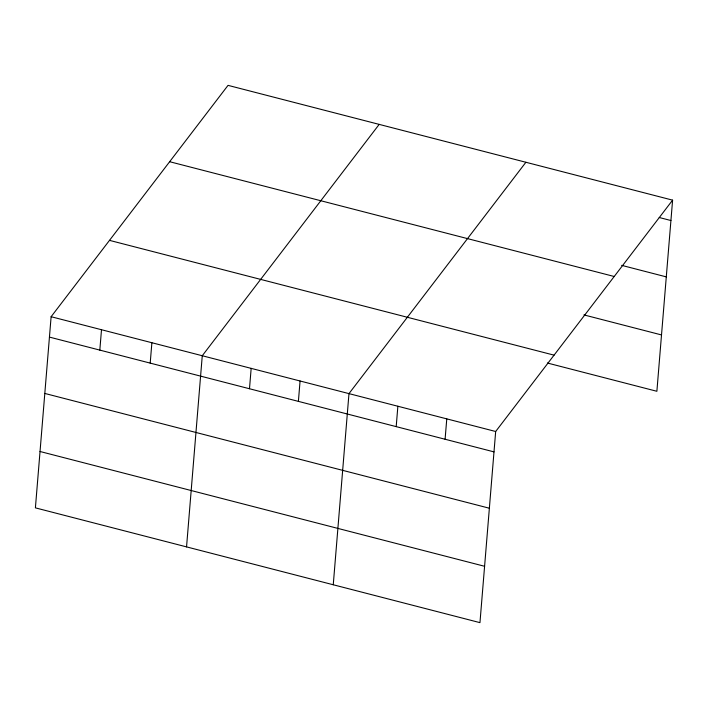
<?xml version="1.0" encoding="UTF-8"?>
<svg xmlns="http://www.w3.org/2000/svg" width="708" height="708" viewBox="0 0 708 708"><rect width="100%" height="100%" fill="white"/><g stroke="black" fill="none" stroke-linecap="round" stroke-linejoin="round"><path stroke-width="1.06" d="M51.118 316.715L35.4 507.857L479.962 622.642L495.671 431.499L672.6 200.143L228.038 85.358L51.118 316.715L495.671 431.499M99.819 350.106L101.501 329.724M150.202 363.115L151.884 342.734M186.549 546.877L202.267 355.743L379.187 124.387M249.49 388.745L251.163 368.364M298.395 401.374L300.068 380.993M333.256 584.764L348.973 393.621L525.894 162.265M396.197 426.623L397.869 406.242M445.093 439.252L446.775 418.87M672.6 200.143L656.882 391.285L547.39 363.018M659.228 217.506L670.927 220.524M621.642 265.35L666.29 276.881M169.654 161.707L614.217 276.492M583.914 314.901L661.52 334.937M109.501 240.366L554.063 355.151M49.436 337.096L493.998 451.881M44.808 393.444L489.37 508.229M40.029 451.5L484.591 566.285"/></g></svg>
